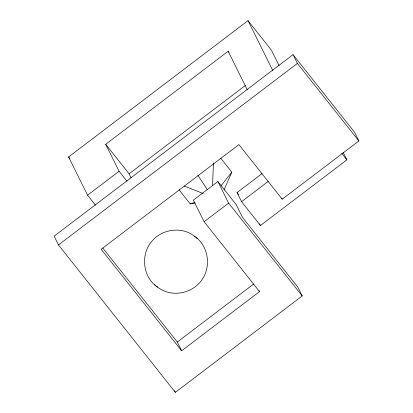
<?xml version="1.0" encoding="UTF-8"?>
<svg xmlns="http://www.w3.org/2000/svg" width="413" height="413" viewBox="0 0 413 413"><rect width="100%" height="100%" fill="white"/><g stroke="black" fill="none" stroke-linecap="round" stroke-linejoin="round"><path stroke-width="0.62" d="M212.576 185.52L213.428 163.089M224.052 189.841L231.807 172.169L220.692 158.148M221.187 185.607L231.807 172.169M95.506 205.204L87.571 195.194L68.589 156.961L248.006 20.65L271.418 50.179L279.054 65.569M127.013 181.266L119.078 171.256L105.697 144.292L228.167 51.243L228.962 52.245M87.571 195.194L119.078 171.256M131.097 177.838L129.104 173.821L245.43 85.445M293.049 54.65L54.134 236.164L58.481 244.919L175.344 392.35L302.218 295.961L297.871 287.205L242.472 217.321L236.086 204.45L217.888 181.498L193.398 200.104L204.136 221.735L259.534 291.614L181.643 350.792L101.164 249.266L238.926 144.607L282.203 199.2L358.866 140.957L354.519 132.196L293.049 54.65L297.396 63.406L358.866 140.957M58.481 244.919L297.396 63.406M343.208 152.464L346.874 159.852L260.448 225.513L241.553 201.683L237.041 192.587L262.157 173.506M204.136 221.735L228.626 203.129L217.888 181.498M241.553 201.683L268.207 181.431M181.643 350.792L177.296 342.031L253.649 284.025M179.036 189.794L190.15 203.816L194.425 202.504M190.15 203.816L195.215 203.041M184.183 185.989L203.217 193.527M194.358 236.2C181.317 225.772 160.528 229.287 150.812 242.586C140.348 255.91 143.218 277.773 157.647 287.164C170.683 297.592 191.472 294.077 201.193 280.783C211.652 267.454 208.787 245.59 194.358 236.2L195.468 237.108M196.196 237.712L197.347 238.652M154.653 284.717L155.804 285.657M156.537 286.255L157.647 287.164M341.69 153.311L346.874 159.852M237.041 192.587L238.611 194.575M228.626 203.129L302.218 295.961M105.697 144.292L129.104 173.821M68.589 156.961L69.782 158.463M102.822 248.084L177.296 342.031M197.812 175.086L207.249 189.557M248.006 20.65L272.792 70.577M228.167 51.243L247.315 89.807M281.661 198.106L282.203 199.2M259.601 223.81L260.448 225.513M258.987 290.52L259.534 291.614M174.529 390.708L175.344 392.35"/></g></svg>
